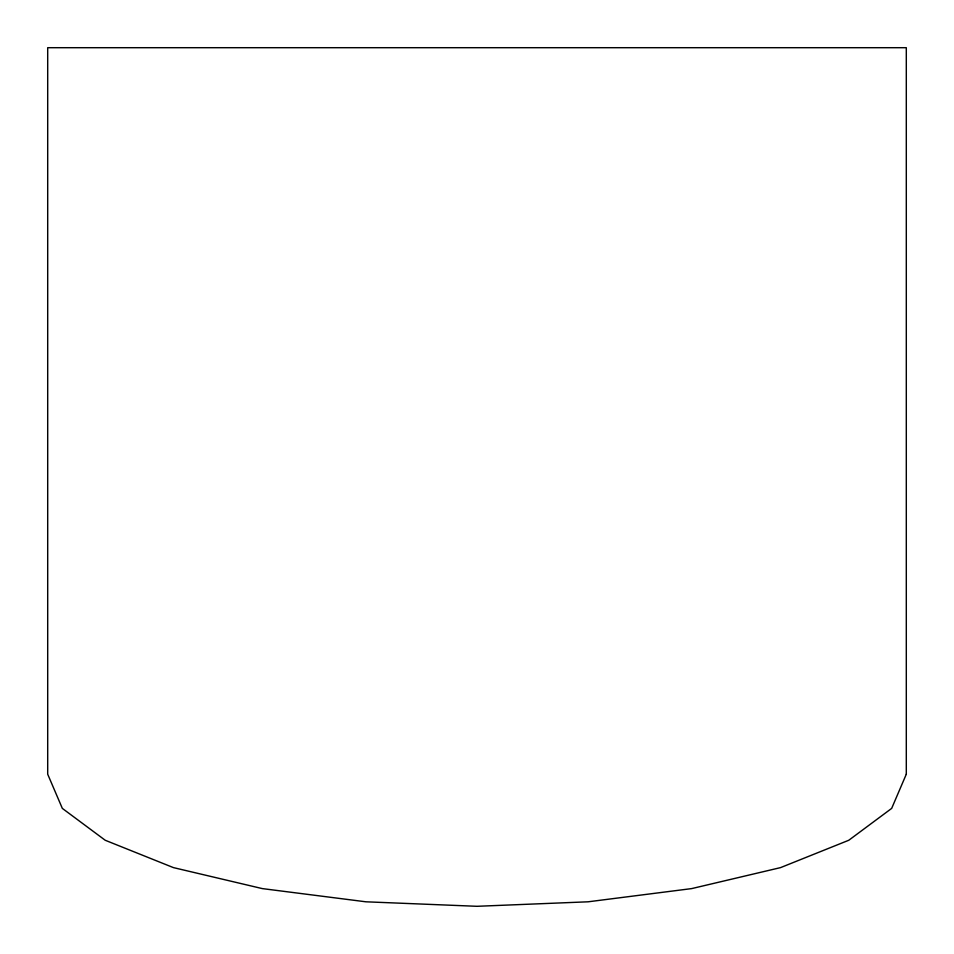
<?xml version="1.0" encoding="UTF-8"?>
<svg xmlns="http://www.w3.org/2000/svg" width="954" height="954" viewBox="0 0 954 954"><rect width="100%" height="100%" fill="white"/><g stroke="black" fill="none" stroke-linecap="round" stroke-linejoin="round"><path stroke-width="1.43" d="M906.3 774.207L891.668 808.396L848.786 840.259L780.563 867.615L691.65 888.603L588.105 901.804L477 906.3L365.895 901.804L262.35 888.603L173.437 867.615L105.214 840.259L62.332 808.396L47.7 774.207L47.7 47.7L906.3 47.7L906.3 774.207"/></g></svg>
